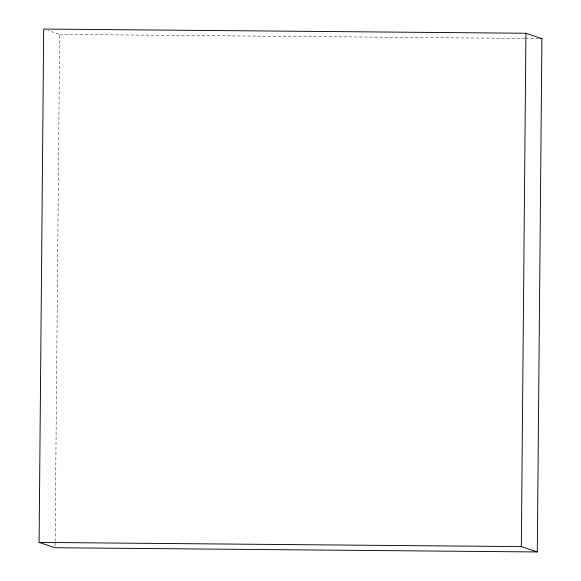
<?xml version="1.0" encoding="UTF-8"?>
<svg xmlns="http://www.w3.org/2000/svg" width="581" height="581" viewBox="0 0 581 581"><rect width="100%" height="100%" fill="white"/><g stroke="black" fill="none" stroke-linecap="round" stroke-linejoin="round"><path stroke-width="0.44" stroke-dasharray="2.9 2.18" d="M55.101 545.929L55.13 542.298M55.137 541.39L59.676 34.395L47.903 30.459M59.676 34.395L524.672 38.455M525.58 38.462L539.175 38.578"/><path stroke-width="0.87" d="M39.101 542.4L43.698 29.05L525.921 33.262L541.899 38.6L537.302 551.95L55.079 547.738L39.101 542.4L521.324 546.605L537.302 551.95M521.324 546.605L525.921 33.262M540.083 38.586L541.899 38.6"/></g></svg>
